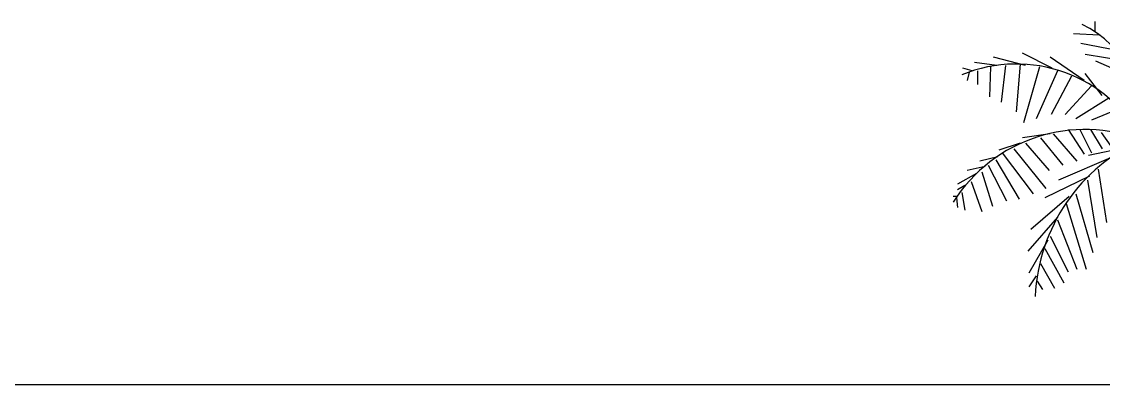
# Model space of a CAD drawing. Header units: inches. Extents: x -59 to 212, y 9 to 737.
# Drawn here: x -39.348 to -35.208, y 390.349 to 391.737 of the extents above; entities that cross this region are included whole.
import ezdxf

# ---------------------------------------------------------------- set-up
doc = ezdxf.new("R2010")
doc.units = ezdxf.units.IN
doc.header["$MEASUREMENT"] = 0
doc.layers.add('BN', color=1, linetype='Continuous')

msp = doc.modelspace()

# ---------------------------------------------------------------- linework, layer by layer
msp.add_line((-58.91673, 390.3494), (-19.77863, 390.3494))
at = {"layer": 'BN', "color": 3}
for p, q in [((-35.24032, 391.73667), (-35.24032, 391.7001)), ((-35.22401, 391.6844), (-35.32187, 391.68964)), ((-35.1547, 391.62692), (-35.29333, 391.65306)), ((-35.50534, 391.56942), (-35.62766, 391.60079)), ((-35.40342, 391.55896), (-35.51758, 391.61646)), ((-35.28109, 391.51192), (-35.41156, 391.60079)), ((-35.12207, 391.5851), (-35.27702, 391.61123)), ((-35.61543, 391.56942), (-35.70105, 391.57986)), ((-35.6399, 391.56419), (-35.64397, 391.44919)), ((-35.58282, 391.56942), (-35.59912, 391.42828)), ((-35.52574, 391.57463), (-35.54204, 391.39169)), ((-35.45233, 391.56419), (-35.5135, 391.34988)), ((-35.09353, 391.52236), (-35.23625, 391.5851)), ((-35.70921, 391.5485), (-35.74592, 391.55896)), ((-35.72145, 391.54329), (-35.72959, 391.51192)), ((-35.68884, 391.5485), (-35.68884, 391.49623)), ((-35.38302, 391.5485), (-35.46457, 391.36555)), ((-35.33003, 391.52759), (-35.40749, 391.38125)), ((-35.21178, 391.45442), (-35.27702, 391.53806)), ((-35.25255, 391.49102), (-35.35448, 391.38125)), ((-35.18731, 391.44396), (-35.3137, 391.36555)), ((-35.15061, 391.40215), (-35.25255, 391.36032)), ((-35.34224, 391.32374), (-35.28109, 391.22964)), ((-35.2974, 391.32374), (-35.25255, 391.23488)), ((-35.25663, 391.32374), (-35.21178, 391.25057)), ((-35.21585, 391.31328), (-35.17915, 391.26101)), ((-35.52574, 391.27147), (-35.60729, 391.24534)), ((-35.41156, 391.30805), (-35.51758, 391.29238)), ((-35.50534, 391.27147), (-35.41565, 391.16693)), ((-35.44826, 391.29238), (-35.36264, 391.18784)), ((-35.39932, 391.30805), (-35.30963, 391.20351)), ((-35.59505, 391.23488), (-35.4768, 391.07806)), ((-35.55021, 391.25057), (-35.42786, 391.09897)), ((-35.118, 391.25578), (-35.26479, 391.22443)), ((-35.61136, 391.2192), (-35.68067, 391.20351)), ((-35.64804, 391.18784), (-35.57875, 391.05193)), ((-35.6195, 391.20874), (-35.52981, 391.05716)), ((-35.17101, 391.2192), (-35.37895, 391.13034)), ((-35.69291, 391.15647), (-35.76629, 391.11466)), ((-35.66028, 391.18261), (-35.72959, 391.16693)), ((-35.67251, 391.1617), (-35.63174, 391.03103)), ((-35.2607, 391.14601), (-35.43196, 391.06237)), ((-35.22809, 391.17214), (-35.19547, 390.96829)), ((-35.73775, 391.10943), (-35.76629, 391.09374)), ((-35.71328, 391.1251), (-35.67251, 391.0101)), ((-35.26886, 391.13034), (-35.23216, 390.91079)), ((-35.77036, 391.0676), (-35.7826, 391.0676)), ((-35.74999, 391.0833), (-35.73775, 391.01533)), ((-35.33817, 391.0676), (-35.48496, 390.94216)), ((-35.3137, 391.07806), (-35.24848, 390.85329)), ((-35.77036, 391.06237), (-35.76629, 391.02579)), ((-35.35041, 391.04147), (-35.27293, 390.79058)), ((-35.38302, 390.9892), (-35.4972, 390.85852)), ((-35.38302, 390.97876), (-35.30963, 390.79058)), ((-35.41972, 390.90033), (-35.49311, 390.77488)), ((-35.41156, 390.91602), (-35.34224, 390.78012)), ((-35.43196, 390.86898), (-35.35857, 390.73831)), ((-35.44826, 390.81148), (-35.39525, 390.71738)), ((-35.46457, 390.76444), (-35.49311, 390.72261)), ((-35.4605, 390.74352), (-35.44012, 390.71217))]:
    msp.add_line(p, q, dxfattribs=at)
for centre, radius, start, end in [((-35.47081, 391.35209), 0.41586, 350.285, 64.11229), ((-35.54065, 391.02822), 0.5463, 27.67115, 112.5305), ((-35.27742, 390.72527), 0.59877, 68.38311, 147.5322), ((-34.77849, 390.65484), 0.69085, 113.7592, 177.4133)]:
    msp.add_arc(centre, radius, start, end, dxfattribs=at)

doc.saveas('drawing.dxf')
